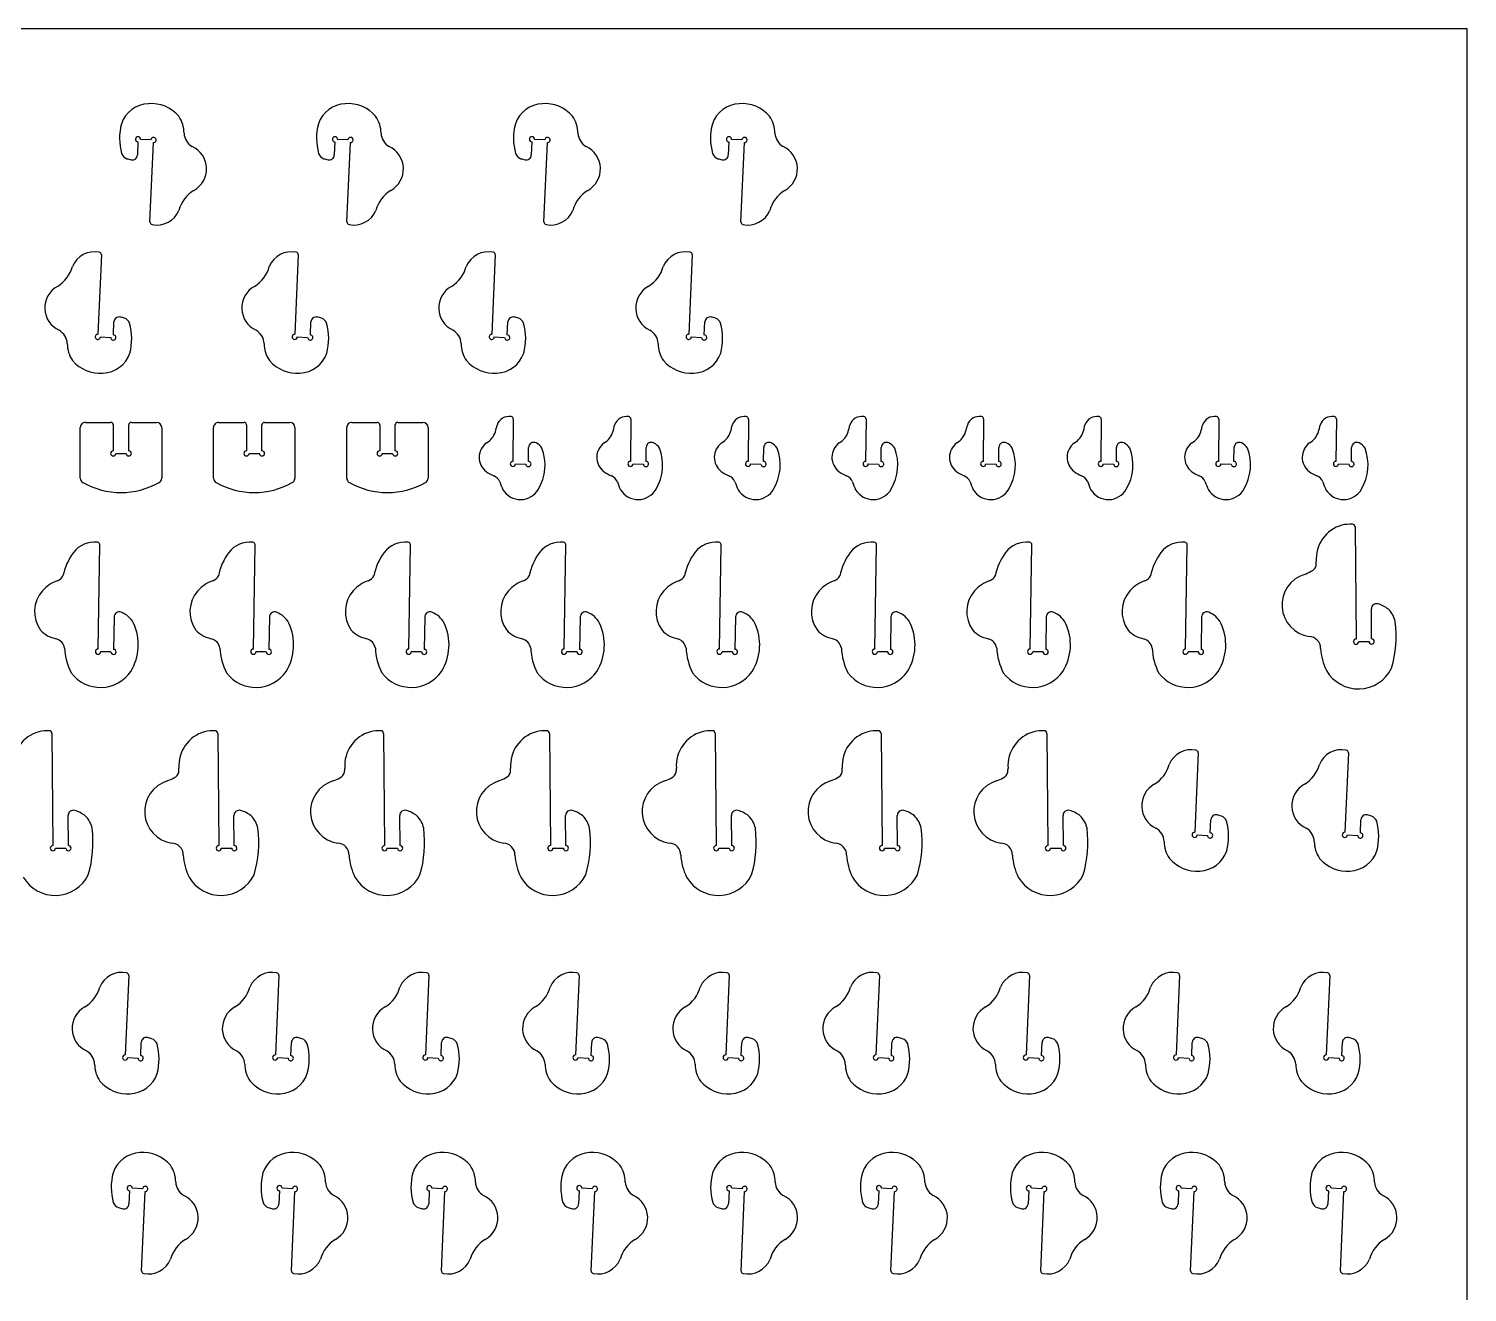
# Model space of a CAD drawing. Extents: x 0 to 14, y 0 to 10.
# Drawn here: x 8.45 to 14, y 5.14 to 10.02 of the extents above; entities that cross this region are included whole.
import ezdxf

# ---------------------------------------------------------------- set-up
doc = ezdxf.new("R2010")
doc.units = 0
doc.layers.add('WHITE', color=7, linetype='CONTINUOUS')

msp = doc.modelspace()

# ---------------------------------------------------------------- linework, layer by layer
at = {"layer": 'WHITE', "linetype": 'CONTINUOUS'}
for p, q in [((14.001084, 10.016726), (0.001084, 10.016726)), ((14.001084, 0.00004), (14.001084, 10.016726)), ((8.866637, 9.580117), (8.864425, 9.529524)), ((8.917026, 9.587923), (8.877064, 9.589671)), ((8.913177, 9.270933), (8.92658, 9.577496)), ((9.627442, 9.580117), (9.625231, 9.529524)), ((9.677832, 9.587923), (9.63787, 9.589671)), ((9.673982, 9.270933), (9.687385, 9.577496)), ((10.388248, 9.580117), (10.386036, 9.529524)), ((10.438637, 9.587923), (10.398675, 9.589671)), ((10.434788, 9.270933), (10.448191, 9.577496)), ((11.149053, 9.580117), (11.146842, 9.529524)), ((11.199443, 9.587923), (11.159481, 9.589671)), ((11.195593, 9.270933), (11.208996, 9.577496)), ((8.725337, 9.143697), (8.711934, 8.837134)), ((9.486143, 9.143697), (9.47274, 8.837134)), ((10.246948, 9.143697), (10.233545, 8.837134)), ((11.007754, 9.143697), (10.994351, 8.837134)), ((8.771877, 8.834513), (8.774089, 8.885106)), ((9.532683, 8.834513), (9.534895, 8.885106)), ((10.293488, 8.834513), (10.2957, 8.885106)), ((11.054294, 8.834513), (11.056506, 8.885106)), ((8.721488, 8.826707), (8.76145, 8.82496)), ((9.482294, 8.826707), (9.522255, 8.82496)), ((10.243099, 8.826707), (10.283061, 8.82496)), ((11.003905, 8.826707), (11.043866, 8.82496)), ((10.316607, 8.509238), (10.315079, 8.346533)), ((10.770755, 8.509238), (10.769227, 8.346533)), ((11.224903, 8.509238), (11.223375, 8.346533)), ((11.67905, 8.509238), (11.677522, 8.346533)), ((12.133198, 8.509238), (12.13167, 8.346533)), ((12.587346, 8.509238), (12.585818, 8.346533)), ((13.041493, 8.509238), (13.039965, 8.346533)), ((13.495641, 8.509238), (13.494113, 8.346533)), ((8.643955, 8.282057), (8.64392, 8.476981)), ((8.663925, 8.496985), (8.761222, 8.49696)), ((8.77122, 8.48696), (8.77122, 8.387255)), ((8.831219, 8.387255), (8.831219, 8.487023)), ((8.841219, 8.497023), (8.938514, 8.497023)), ((8.958514, 8.477027), (8.958549, 8.282062)), ((9.158548, 8.282057), (9.158513, 8.476981)), ((9.178518, 8.496985), (9.275815, 8.49696)), ((9.285813, 8.48696), (9.285813, 8.387255)), ((9.345812, 8.387255), (9.345812, 8.487023)), ((9.355812, 8.497023), (9.453107, 8.497023)), ((9.473107, 8.477027), (9.473142, 8.282062)), ((9.673141, 8.282057), (9.673106, 8.476981)), ((9.693111, 8.496985), (9.790408, 8.49696)), ((9.800406, 8.48696), (9.800406, 8.387255)), ((9.860405, 8.387255), (9.860405, 8.487023)), ((9.870405, 8.497023), (9.9677, 8.497023)), ((9.9877, 8.477027), (9.987735, 8.282062)), ((10.375077, 8.34597), (10.375584, 8.399987)), ((10.829224, 8.34597), (10.829732, 8.399987)), ((11.283372, 8.34597), (11.283879, 8.399987)), ((11.73752, 8.34597), (11.738027, 8.399987)), ((12.191667, 8.34597), (12.192175, 8.399987)), ((12.645815, 8.34597), (12.646322, 8.399987)), ((13.099963, 8.34597), (13.10047, 8.399987)), ((13.55411, 8.34597), (13.554618, 8.399987)), ((8.78122, 8.377255), (8.821219, 8.377255)), ((9.295813, 8.377255), (9.335812, 8.377255)), ((9.810406, 8.377255), (9.850405, 8.377255)), ((10.324985, 8.33644), (10.364983, 8.336064)), ((10.779133, 8.33644), (10.819131, 8.336064)), ((11.23328, 8.33644), (11.273279, 8.336064)), ((11.687428, 8.33644), (11.727426, 8.336064)), ((12.141576, 8.33644), (12.181574, 8.336064)), ((12.595723, 8.33644), (12.635722, 8.336064)), ((13.049871, 8.33644), (13.089869, 8.336064)), ((13.504019, 8.33644), (13.544017, 8.336064)), ((13.567829, 8.094048), (13.571735, 7.660383)), ((8.712644, 7.621647), (8.719171, 8.024117)), ((9.312695, 7.621647), (9.319223, 8.024117)), ((9.912747, 7.621647), (9.919275, 8.024117)), ((10.512798, 7.621647), (10.519326, 8.024117)), ((11.11285, 7.621647), (11.119378, 8.024117)), ((11.712901, 7.621647), (11.719429, 8.024117)), ((12.312953, 7.621647), (12.319481, 8.024117)), ((12.913005, 7.621647), (12.919532, 8.024117)), ((8.774664, 7.745736), (8.772636, 7.620674)), ((9.374716, 7.745736), (9.372687, 7.620674)), ((9.974767, 7.745736), (9.972739, 7.620674)), ((10.574819, 7.745736), (10.57279, 7.620674)), ((11.17487, 7.745736), (11.172842, 7.620674)), ((11.774922, 7.745736), (11.772894, 7.620674)), ((12.374974, 7.745736), (12.372945, 7.620674)), ((12.975025, 7.745736), (12.972997, 7.620674)), ((13.631733, 7.660924), (13.630689, 7.776838)), ((13.581825, 7.650474), (13.621823, 7.650834)), ((8.762475, 7.610837), (8.72248, 7.611486)), ((9.362526, 7.610837), (9.322532, 7.611486)), ((9.962578, 7.610837), (9.922583, 7.611486)), ((10.56263, 7.610837), (10.522635, 7.611486)), ((11.162681, 7.610837), (11.122686, 7.611486)), ((11.762733, 7.610837), (11.722738, 7.611486)), ((12.362784, 7.610837), (12.32279, 7.611486)), ((12.962836, 7.610837), (12.922841, 7.611486)), ((8.534314, 7.296337), (8.538221, 6.862673)), ((9.174814, 7.296337), (9.17872, 6.862673)), ((9.815313, 7.296337), (9.819219, 6.862673)), ((10.455812, 7.296337), (10.459718, 6.862673)), ((11.096311, 7.296337), (11.100217, 6.862673)), ((11.73681, 7.296337), (11.740716, 6.862673)), ((12.377309, 7.296337), (12.381215, 6.862673)), ((12.962015, 7.221176), (12.948612, 6.914613)), ((13.541904, 7.221176), (13.528501, 6.914613)), ((8.598219, 6.863213), (8.597174, 6.979127)), ((9.238718, 6.863213), (9.237673, 6.979127)), ((9.879217, 6.863213), (9.878172, 6.979127)), ((10.519716, 6.863213), (10.518671, 6.979127)), ((11.160215, 6.863213), (11.159171, 6.979127)), ((11.800714, 6.863213), (11.79967, 6.979127)), ((12.441213, 6.863213), (12.440169, 6.979127)), ((13.008555, 6.911992), (13.010767, 6.962585)), ((13.588444, 6.911992), (13.590655, 6.962585)), ((12.958166, 6.904185), (12.998128, 6.902438)), ((13.538054, 6.904185), (13.578016, 6.902438)), ((8.548311, 6.852763), (8.588309, 6.853124)), ((9.18881, 6.852763), (9.228808, 6.853124)), ((9.829309, 6.852763), (9.869307, 6.853124)), ((10.469808, 6.852763), (10.509806, 6.853124)), ((11.110307, 6.852763), (11.150305, 6.853124)), ((11.750806, 6.852763), (11.790804, 6.853124)), ((12.391305, 6.852763), (12.431303, 6.853124)), ((8.83099, 6.36141), (8.817587, 6.054847)), ((9.410879, 6.36141), (9.397476, 6.054847)), ((9.990767, 6.36141), (9.977364, 6.054847)), ((10.570655, 6.36141), (10.557253, 6.054847)), ((11.150544, 6.36141), (11.137141, 6.054847)), ((11.730432, 6.36141), (11.717029, 6.054847)), ((12.310321, 6.36141), (12.296918, 6.054847)), ((12.890209, 6.36141), (12.876806, 6.054847)), ((13.470097, 6.36141), (13.456695, 6.054847)), ((8.87753, 6.052226), (8.879742, 6.102819)), ((9.457419, 6.052226), (9.459631, 6.102819)), ((10.037307, 6.052226), (10.039519, 6.102819)), ((10.617195, 6.052226), (10.619407, 6.102819)), ((11.197084, 6.052226), (11.199296, 6.102819)), ((11.776972, 6.052226), (11.779184, 6.102819)), ((12.356861, 6.052226), (12.359073, 6.102819)), ((12.936749, 6.052226), (12.938961, 6.102819)), ((13.516637, 6.052226), (13.518849, 6.102819)), ((8.827141, 6.044419), (8.867103, 6.042672)), ((9.40703, 6.044419), (9.446991, 6.042672)), ((9.986918, 6.044419), (10.02688, 6.042672)), ((10.566806, 6.044419), (10.606768, 6.042672)), ((11.146695, 6.044419), (11.186657, 6.042672)), ((11.726583, 6.044419), (11.766545, 6.042672)), ((12.306472, 6.044419), (12.346433, 6.042672)), ((12.88636, 6.044419), (12.926322, 6.042672)), ((13.466248, 6.044419), (13.50621, 6.042672)), ((8.834403, 5.530085), (8.832191, 5.479492)), ((8.884792, 5.537891), (8.84483, 5.539639)), ((8.880943, 5.220901), (8.894346, 5.527464)), ((9.41323, 5.530085), (9.411019, 5.479492)), ((9.46362, 5.537891), (9.423658, 5.539639)), ((9.45977, 5.220901), (9.473173, 5.527464)), ((9.992058, 5.530085), (9.989846, 5.479492)), ((10.042447, 5.537891), (10.002485, 5.539639)), ((10.038598, 5.220901), (10.052001, 5.527464)), ((10.570886, 5.530085), (10.568674, 5.479492)), ((10.621275, 5.537891), (10.581313, 5.539639)), ((10.617426, 5.220901), (10.630828, 5.527464)), ((11.149713, 5.530085), (11.147501, 5.479492)), ((11.200102, 5.537891), (11.160141, 5.539639)), ((11.196253, 5.220901), (11.209656, 5.527464)), ((11.728541, 5.530085), (11.726329, 5.479492)), ((11.77893, 5.537891), (11.738968, 5.539639)), ((11.775081, 5.220901), (11.788484, 5.527464)), ((12.307368, 5.530085), (12.305157, 5.479492)), ((12.357758, 5.537891), (12.317796, 5.539639)), ((12.353909, 5.220901), (12.367311, 5.527464)), ((12.886196, 5.530085), (12.883984, 5.479492)), ((12.936585, 5.537891), (12.896623, 5.539639)), ((12.932736, 5.220901), (12.946139, 5.527464)), ((13.465024, 5.530085), (13.462812, 5.479492)), ((13.515413, 5.537891), (13.475451, 5.539639)), ((13.511564, 5.220901), (13.524966, 5.527464))]:
    msp.add_line(p, q, dxfattribs=at)
for centre, radius, start, end in [((8.911612, 9.612813), 0.114728, 92.352707, 161.106639), ((8.91782, 9.587602), 0.140268, 40.725693, 94.463864), ((9.672418, 9.612813), 0.114728, 92.352707, 161.106639), ((9.678625, 9.587602), 0.140268, 40.725693, 94.463864), ((10.433223, 9.612813), 0.114728, 92.352707, 161.106639), ((10.439431, 9.587602), 0.140268, 40.725693, 94.463864), ((11.194029, 9.612813), 0.114728, 92.352707, 161.106639), ((11.200236, 9.587602), 0.140268, 40.725693, 94.463864), ((8.931655, 9.613937), 0.11313, -0.402575, 35.181139), ((9.692461, 9.613937), 0.11313, -0.402575, 35.181139), ((10.453266, 9.613937), 0.11313, -0.402575, 35.181139), ((11.214072, 9.613937), 0.11313, -0.402575, 35.181139), ((9.014794, 9.593833), 0.219043, 165.152211, 195.550826), ((9.107187, 9.61651), 0.062495, -176.910366, -119.463333), ((9.7756, 9.593833), 0.219043, 165.152211, 195.550826), ((9.867992, 9.61651), 0.062495, -176.910366, -119.463333), ((10.536405, 9.593833), 0.219043, 165.152211, 195.550826), ((10.628798, 9.61651), 0.062495, -176.910366, -119.463333), ((11.297211, 9.593833), 0.219043, 165.152211, 195.550826), ((11.389603, 9.61651), 0.062495, -176.910366, -119.463333), ((8.867074, 9.590107), 0.01, -2.503333, 267.496661), ((8.927016, 9.587487), 0.01, -92.503338, 177.496667), ((9.036089, 9.475689), 0.095369, -60.592735, 64.964387), ((9.627879, 9.590107), 0.01, -2.503333, 267.496667), ((9.687822, 9.587487), 0.01, -92.503333, 177.496667), ((9.796895, 9.475689), 0.095369, -60.592735, 64.964387), ((10.388685, 9.590107), 0.01, -2.503333, 267.496661), ((10.448627, 9.587487), 0.01, -92.503338, 177.496667), ((10.5577, 9.475689), 0.095369, -60.592735, 64.964387), ((11.14949, 9.590107), 0.01, -2.503333, 267.496667), ((11.209433, 9.587487), 0.01, -92.503333, 177.496667), ((11.318506, 9.475689), 0.095369, -60.592735, 64.964387), ((8.835762, 9.547111), 0.034169, -159.435991, -110.797183), ((8.877109, 9.686521), 0.179504, -107.333107, -101.817136), ((8.844444, 9.530397), 0.02, -101.817136, -2.503339), ((9.596567, 9.547111), 0.034169, -159.435991, -110.797183), ((9.637914, 9.686521), 0.179504, -107.333107, -101.817136), ((9.60525, 9.530397), 0.02, -101.817136, -2.503339), ((10.357373, 9.547111), 0.034169, -159.435991, -110.797183), ((10.39872, 9.686521), 0.179504, -107.333107, -101.817136), ((10.366055, 9.530397), 0.02, -101.817136, -2.503339), ((11.118178, 9.547111), 0.034169, -159.435991, -110.797183), ((11.159525, 9.686521), 0.179504, -107.333107, -101.817136), ((11.126861, 9.530397), 0.02, -101.817136, -2.503339), ((9.149989, 9.28214), 0.129236, 121.26462, 165.053716), ((9.910795, 9.28214), 0.129236, 121.26462, 165.053716), ((10.6716, 9.28214), 0.129236, 121.26462, 165.053716), ((11.432406, 9.28214), 0.129236, 121.26462, 165.053716), ((8.939218, 9.35248), 0.09354, -101.076986, -23.306216), ((9.700023, 9.35248), 0.09354, -101.076986, -23.306216), ((10.460829, 9.35248), 0.09354, -101.076986, -23.306216), ((11.221634, 9.35248), 0.09354, -101.076986, -23.306216), ((8.923167, 9.270496), 0.01, 177.496661, 258.923014), ((9.683973, 9.270496), 0.01, 177.496661, 258.923014), ((10.444778, 9.270496), 0.01, 177.496661, 258.923014), ((11.205584, 9.270496), 0.01, 177.496661, 258.923014), ((8.699296, 9.06215), 0.09354, 78.923014, 156.693784), ((8.715347, 9.144134), 0.01, -2.503339, 78.923014), ((9.460102, 9.06215), 0.09354, 78.923014, 156.693784), ((9.476152, 9.144134), 0.01, -2.503339, 78.923014), ((10.220907, 9.06215), 0.09354, 78.923014, 156.693784), ((10.236958, 9.144134), 0.01, -2.503339, 78.923014), ((10.981713, 9.06215), 0.09354, 78.923014, 156.693784), ((10.997763, 9.144134), 0.01, -2.503339, 78.923014), ((8.488525, 9.132491), 0.129236, -58.73538, -14.946284), ((9.24933, 9.132491), 0.129236, -58.73538, -14.946284), ((10.010136, 9.132491), 0.129236, -58.73538, -14.946284), ((10.770941, 9.132491), 0.129236, -58.73538, -14.946284), ((8.602425, 8.938941), 0.095369, 119.407265, 244.964387), ((9.36323, 8.938941), 0.095369, 119.407265, 244.964387), ((10.124036, 8.938941), 0.095369, 119.407265, 244.964387), ((10.884841, 8.938941), 0.095369, 119.407265, 244.964387), ((8.79407, 8.884233), 0.02, 78.182864, 177.496661), ((8.761405, 8.72811), 0.179504, 72.666893, 78.182864), ((8.802752, 8.867519), 0.034169, 20.564009, 69.202817), ((9.554876, 8.884233), 0.02, 78.182864, 177.496661), ((9.522211, 8.72811), 0.179504, 72.666893, 78.182864), ((9.563558, 8.867519), 0.034169, 20.564009, 69.202817), ((10.315681, 8.884233), 0.02, 78.182864, 177.496661), ((10.283016, 8.72811), 0.179504, 72.666893, 78.182864), ((10.324363, 8.867519), 0.034169, 20.564009, 69.202817), ((11.076486, 8.884233), 0.02, 78.182864, 177.496661), ((11.043822, 8.72811), 0.179504, 72.666893, 78.182864), ((11.085169, 8.867519), 0.034169, 20.564009, 69.202817), ((8.531327, 8.79812), 0.062495, 3.089634, 60.536667), ((8.711498, 8.827144), 0.01, 87.496661, 357.496662), ((8.77144, 8.824523), 0.01, 177.496662, 447.496662), ((8.62372, 8.820797), 0.219043, -14.847789, 15.550826), ((9.292133, 8.79812), 0.062495, 3.089634, 60.536667), ((9.472303, 8.827144), 0.01, 87.496667, 357.496662), ((9.532246, 8.824523), 0.01, 177.496662, 447.496667), ((9.384525, 8.820797), 0.219043, -14.847789, 15.550826), ((10.052938, 8.79812), 0.062495, 3.089634, 60.536667), ((10.233109, 8.827144), 0.01, 87.496661, 357.496662), ((10.293051, 8.824523), 0.01, 177.496661, 447.496662), ((10.145331, 8.820797), 0.219043, -14.847789, 15.550826), ((10.813744, 8.79812), 0.062495, 3.089634, 60.536667), ((10.993914, 8.827144), 0.01, 87.496661, 357.496662), ((11.053857, 8.824523), 0.01, 177.496662, 447.496662), ((10.906136, 8.820797), 0.219043, -14.847789, 15.550826), ((8.706859, 8.800694), 0.11313, 179.597425, 215.181139), ((9.467665, 8.800694), 0.11313, 179.597425, 215.181139), ((10.22847, 8.800694), 0.11313, 179.597425, 215.181139), ((10.989276, 8.800694), 0.11313, 179.597425, 215.181139), ((8.720695, 8.827028), 0.140268, -139.274307, -85.536136), ((8.726902, 8.801817), 0.114728, -87.647293, -18.893361), ((9.4815, 8.827028), 0.140268, -139.274307, -85.536136), ((9.487707, 8.801817), 0.114728, -87.647293, -18.893361), ((10.242306, 8.827028), 0.140268, -139.274307, -85.536136), ((10.248513, 8.801817), 0.114728, -87.647293, -18.893361), ((11.003111, 8.827028), 0.140268, -139.274307, -85.536136), ((11.009318, 8.801817), 0.114728, -87.647293, -18.893361), ((10.300016, 8.471054), 0.048841, 80.228973, 161.409065), ((10.306608, 8.509332), 0.01, -0.538067, 80.228973), ((10.754164, 8.471054), 0.048841, 80.228973, 161.409065), ((10.760756, 8.509332), 0.01, -0.538067, 80.228973), ((11.208311, 8.471054), 0.048841, 80.228973, 161.409065), ((11.214903, 8.509332), 0.01, -0.538067, 80.228973), ((11.662459, 8.471054), 0.048841, 80.228973, 161.409065), ((11.669051, 8.509332), 0.01, -0.538067, 80.228973), ((12.116607, 8.471054), 0.048841, 80.228973, 161.409065), ((12.123198, 8.509332), 0.01, -0.538067, 80.228973), ((12.570754, 8.471054), 0.048841, 80.228973, 161.409065), ((12.577346, 8.509332), 0.01, -0.538067, 80.228973), ((13.024902, 8.471054), 0.048841, 80.228973, 161.409065), ((13.031494, 8.509332), 0.01, -0.538067, 80.228973), ((13.47905, 8.471054), 0.048841, 80.228973, 161.409065), ((13.485641, 8.509332), 0.01, -0.538067, 80.228973), ((8.66392, 8.476985), 0.02, 89.985223, 180.010373), ((8.76122, 8.48696), 0.01, 0, 89.985223), ((8.841219, 8.487023), 0.01, 90, 180), ((8.938514, 8.477023), 0.02, 0.010376, 89.999997), ((9.178513, 8.476985), 0.02, 89.985223, 180.010373), ((9.275813, 8.48696), 0.01, 0, 89.985223), ((9.355812, 8.487023), 0.01, 90, 180), ((9.453107, 8.477023), 0.02, 0.010376, 89.999997), ((9.693106, 8.476985), 0.02, 89.985223, 180.010373), ((9.790406, 8.48696), 0.01, 0, 89.985223), ((9.870405, 8.487023), 0.01, 90, 180), ((9.9677, 8.477023), 0.02, 0.010376, 89.999997), ((10.175982, 8.482486), 0.074613, -60.352312, -17.348555), ((10.052603, 8.522335), 0.204266, -17.698263, -10.068273), ((10.63013, 8.482486), 0.074613, -60.352312, -17.348555), ((10.506751, 8.522335), 0.204266, -17.698263, -10.068273), ((11.084278, 8.482486), 0.074613, -60.352312, -17.348555), ((10.960898, 8.522335), 0.204266, -17.698263, -10.068273), ((11.538425, 8.482486), 0.074613, -60.352312, -17.348555), ((11.415046, 8.522335), 0.204266, -17.698263, -10.068273), ((11.992573, 8.482486), 0.074613, -60.352312, -17.348555), ((11.869194, 8.522335), 0.204266, -17.698263, -10.068273), ((12.44672, 8.482486), 0.074613, -60.352312, -17.348555), ((12.323341, 8.522335), 0.204266, -17.698263, -10.068273), ((12.900868, 8.482486), 0.074613, -60.352312, -17.348555), ((12.777489, 8.522335), 0.204266, -17.698263, -10.068273), ((13.355016, 8.482486), 0.074613, -60.352312, -17.348555), ((13.231637, 8.522335), 0.204266, -17.698263, -10.068273), ((10.253396, 8.362146), 0.068705, 126.124998, 232.471903), ((10.395583, 8.399799), 0.02, 64.31989, 179.46193), ((10.380228, 8.367865), 0.055434, 32.071512, 64.319891), ((10.257474, 8.332407), 0.181711, -30.753512, 20.92345), ((10.707543, 8.362146), 0.068705, 126.124998, 232.471903), ((10.849731, 8.399799), 0.02, 64.31989, 179.46193), ((10.834376, 8.367865), 0.055434, 32.071512, 64.319891), ((10.711621, 8.332407), 0.181711, -30.753512, 20.92345), ((11.161691, 8.362146), 0.068705, 126.124998, 232.471903), ((11.303878, 8.399799), 0.02, 64.31989, 179.46193), ((11.288524, 8.367865), 0.055434, 32.071512, 64.319891), ((11.165769, 8.332407), 0.181711, -30.753512, 20.92345), ((11.615839, 8.362146), 0.068705, 126.124998, 232.471903), ((11.758026, 8.399799), 0.02, 64.31989, 179.46193), ((11.742671, 8.367865), 0.055434, 32.071512, 64.319891), ((11.619917, 8.332407), 0.181711, -30.753512, 20.92345), ((12.069986, 8.362146), 0.068705, 126.124998, 232.471903), ((12.212174, 8.399799), 0.02, 64.31989, 179.46193), ((12.196819, 8.367865), 0.055434, 32.071512, 64.319891), ((12.074064, 8.332407), 0.181711, -30.753512, 20.92345), ((12.524134, 8.362146), 0.068705, 126.124998, 232.471903), ((12.666321, 8.399799), 0.02, 64.31989, 179.46193), ((12.650966, 8.367865), 0.055434, 32.071512, 64.319891), ((12.528212, 8.332407), 0.181711, -30.753512, 20.92345), ((12.978281, 8.362146), 0.068705, 126.124998, 232.471903), ((13.120469, 8.399799), 0.02, 64.31989, 179.46193), ((13.105114, 8.367865), 0.055434, 32.071512, 64.319891), ((12.982359, 8.332407), 0.181711, -30.753512, 20.92345), ((13.432429, 8.362146), 0.068705, 126.124998, 232.471903), ((13.574617, 8.399799), 0.02, 64.31989, 179.46193), ((13.559262, 8.367865), 0.055434, 32.071512, 64.319891), ((13.436507, 8.332407), 0.181711, -30.753512, 20.92345), ((8.77122, 8.377255), 0.01, 90, 360), ((8.831219, 8.377255), 0.01, 180, 450), ((9.285813, 8.377255), 0.01, 90, 360), ((9.345812, 8.377255), 0.01, 180, 450), ((9.800406, 8.377255), 0.01, 90, 360), ((9.860405, 8.377255), 0.01, 180, 450), ((10.314986, 8.336534), 0.01, 89.461927, 359.461927), ((10.374983, 8.33597), 0.01, 179.461927, 449.461933), ((10.769133, 8.336534), 0.01, 89.461927, 359.461927), ((10.829131, 8.33597), 0.01, 179.461927, 449.461933), ((11.223281, 8.336534), 0.01, 89.461927, 359.461927), ((11.283278, 8.33597), 0.01, 179.461927, 449.461933), ((11.677428, 8.336534), 0.01, 89.461927, 359.461927), ((11.737426, 8.33597), 0.01, 179.461927, 449.461933), ((12.131576, 8.336534), 0.01, 89.461927, 359.461927), ((12.191573, 8.33597), 0.01, 179.461927, 449.461933), ((12.585724, 8.336534), 0.01, 89.461927, 359.461927), ((12.645721, 8.33597), 0.01, 179.461927, 449.461933), ((13.039871, 8.336534), 0.01, 89.461927, 359.461927), ((13.099869, 8.33597), 0.01, 179.461927, 449.461933), ((13.494019, 8.336534), 0.01, 89.461927, 359.461927), ((13.554016, 8.33597), 0.01, 179.461927, 449.461933), ((8.663955, 8.28206), 0.02, -179.989624, -119.378589), ((8.938549, 8.282058), 0.02, -60.622381, 0.010376), ((9.178548, 8.28206), 0.02, -179.989624, -119.378589), ((9.453142, 8.282058), 0.02, -60.622381, 0.010376), ((9.693141, 8.28206), 0.02, -179.989624, -119.378589), ((9.967735, 8.282058), 0.02, -60.622381, 0.010376), ((10.291462, 8.414663), 0.133554, -126.754776, -112.169157), ((10.220263, 8.246324), 0.049267, 26.138897, 65.023047), ((10.745609, 8.414663), 0.133554, -126.754776, -112.169157), ((10.674411, 8.246324), 0.049267, 26.138897, 65.023047), ((11.199757, 8.414663), 0.133554, -126.754776, -112.169157), ((11.128558, 8.246324), 0.049267, 26.138897, 65.023047), ((11.653904, 8.414663), 0.133554, -126.754776, -112.169157), ((11.582706, 8.246324), 0.049267, 26.138897, 65.023047), ((12.108052, 8.414663), 0.133554, -126.754776, -112.169157), ((12.036854, 8.246324), 0.049267, 26.138897, 65.023047), ((12.5622, 8.414663), 0.133554, -126.754776, -112.169157), ((12.491001, 8.246324), 0.049267, 26.138897, 65.023047), ((13.016347, 8.414663), 0.133554, -126.754776, -112.169157), ((12.945149, 8.246324), 0.049267, 26.138897, 65.023047), ((13.470495, 8.414663), 0.133554, -126.754776, -112.169157), ((13.399297, 8.246324), 0.049267, 26.138897, 65.023047), ((8.801254, 8.52594), 0.299872, -119.378589, -60.622383), ((9.315847, 8.52594), 0.299872, -119.378589, -60.622383), ((9.83044, 8.52594), 0.299872, -119.378589, -60.622383), ((10.575375, 8.36832), 0.326661, -162.120122, -156.25985), ((10.344205, 8.27856), 0.079665, -148.394567, -29.368796), ((11.029523, 8.36832), 0.326661, -162.120122, -156.25985), ((10.798352, 8.27856), 0.079665, -148.394567, -29.368796), ((11.48367, 8.36832), 0.326661, -162.120122, -156.25985), ((11.2525, 8.27856), 0.079665, -148.394567, -29.368796), ((11.937818, 8.36832), 0.326661, -162.120122, -156.25985), ((11.706648, 8.27856), 0.079665, -148.394567, -29.368796), ((12.391966, 8.36832), 0.326661, -162.120122, -156.25985), ((12.160795, 8.27856), 0.079665, -148.394567, -29.368796), ((12.846113, 8.36832), 0.326661, -162.120122, -156.25985), ((12.614943, 8.27856), 0.079665, -148.394567, -29.368796), ((13.300261, 8.36832), 0.326661, -162.120122, -156.25985), ((13.069091, 8.27856), 0.079665, -148.394567, -29.368796), ((13.754409, 8.36832), 0.326661, -162.120122, -156.25985), ((13.523238, 8.27856), 0.079665, -148.394567, -29.368796), ((13.553892, 7.969076), 0.136146, 105.589625, 184.103098), ((13.553176, 7.933321), 0.170704, 88.340622, 102.130853), ((13.557829, 8.093958), 0.01, 0.516122, 88.340631), ((8.699743, 7.92998), 0.10477, 84.289496, 141.666545), ((8.709173, 8.02428), 0.01, -0.929218, 84.289494), ((9.299794, 7.92998), 0.10477, 84.289496, 141.666545), ((9.309224, 8.02428), 0.01, -0.929218, 84.289494), ((9.899846, 7.92998), 0.10477, 84.289496, 141.666545), ((9.909276, 8.02428), 0.01, -0.929218, 84.289494), ((10.499898, 7.92998), 0.10477, 84.289496, 141.666545), ((10.509327, 8.02428), 0.01, -0.929218, 84.289494), ((11.099949, 7.92998), 0.10477, 84.289496, 141.666545), ((11.109379, 8.02428), 0.01, -0.929218, 84.289494), ((11.700001, 7.92998), 0.10477, 84.289496, 141.666545), ((11.709431, 8.02428), 0.01, -0.929218, 84.289494), ((12.300052, 7.92998), 0.10477, 84.289496, 141.666545), ((12.309482, 8.02428), 0.01, -0.929218, 84.289494), ((12.900104, 7.92998), 0.10477, 84.289496, 141.666545), ((12.909534, 8.02428), 0.01, -0.929218, 84.289494), ((8.808486, 7.855916), 0.236192, 143.935295, 168.28041), ((9.408538, 7.855916), 0.236192, 143.935295, 168.28041), ((10.00859, 7.855916), 0.236192, 143.935295, 168.28041), ((10.608641, 7.855916), 0.236192, 143.935295, 168.28041), ((11.208693, 7.855916), 0.236192, 143.935295, 168.28041), ((11.808744, 7.855916), 0.236192, 143.935295, 168.28041), ((12.408796, 7.855916), 0.236192, 143.935295, 168.28041), ((13.008847, 7.855916), 0.236192, 143.935295, 168.28041), ((13.033884, 7.970272), 0.384366, -3.864847, -1.630574), ((8.544572, 7.920377), 0.036572, -71.844907, -26.792256), ((9.144624, 7.920377), 0.036572, -71.844907, -26.792256), ((9.744675, 7.920377), 0.036572, -71.844907, -26.792256), ((10.344727, 7.920377), 0.036572, -71.844907, -26.792256), ((10.944779, 7.920377), 0.036572, -71.844907, -26.792256), ((11.54483, 7.920377), 0.036572, -71.844907, -26.792256), ((12.144882, 7.920377), 0.036572, -71.844907, -26.792256), ((12.744933, 7.920377), 0.036572, -71.844907, -26.792256), ((13.409205, 7.792212), 0.123493, 107.348412, 261.338172), ((13.319821, 8.056559), 0.155617, -70.259587, -59.459922), ((13.388085, 7.950417), 0.02991, -68.809916, -11.675477), ((8.588963, 7.766546), 0.121347, 138.604429, 215.993006), ((8.600509, 7.756293), 0.136788, 109.003245, 138.580512), ((9.189015, 7.766546), 0.121347, 138.604429, 215.993006), ((9.20056, 7.756293), 0.136788, 109.003245, 138.580512), ((9.789067, 7.766546), 0.121347, 138.604429, 215.993006), ((9.800612, 7.756293), 0.136788, 109.003245, 138.580512), ((10.389118, 7.766546), 0.121347, 138.604429, 215.993006), ((10.400664, 7.756293), 0.136788, 109.003245, 138.580512), ((10.98917, 7.766546), 0.121347, 138.604429, 215.993006), ((11.000715, 7.756293), 0.136788, 109.003245, 138.580512), ((11.589221, 7.766546), 0.121347, 138.604429, 215.993006), ((11.600767, 7.756293), 0.136788, 109.003245, 138.580512), ((12.189273, 7.766546), 0.121347, 138.604429, 215.993006), ((12.200818, 7.756293), 0.136788, 109.003245, 138.580512), ((12.789324, 7.766546), 0.121347, 138.604429, 215.993006), ((12.80087, 7.756293), 0.136788, 109.003245, 138.580512), ((13.650688, 7.777018), 0.02, 74.332103, 180.516122), ((13.624818, 7.684783), 0.115794, 51.538666, 74.332106), ((8.794662, 7.745411), 0.02, 68.221488, 179.070782), ((8.767196, 7.676669), 0.094026, 28.796171, 68.221489), ((9.394713, 7.745411), 0.02, 68.221488, 179.070782), ((9.367248, 7.676669), 0.094026, 28.796171, 68.221489), ((9.994765, 7.745411), 0.02, 68.221488, 179.070782), ((9.9673, 7.676669), 0.094026, 28.796171, 68.221489), ((10.594816, 7.745411), 0.02, 68.221488, 179.070782), ((10.567351, 7.676669), 0.094026, 28.796171, 68.221489), ((11.194868, 7.745411), 0.02, 68.221488, 179.070782), ((11.167403, 7.676669), 0.094026, 28.796171, 68.221489), ((11.794919, 7.745411), 0.02, 68.221488, 179.070782), ((11.767454, 7.676669), 0.094026, 28.796171, 68.221489), ((12.394971, 7.745411), 0.02, 68.221488, 179.070782), ((12.367506, 7.676669), 0.094026, 28.796171, 68.221489), ((12.995022, 7.745411), 0.02, 68.221488, 179.070782), ((12.967557, 7.676669), 0.094026, 28.796171, 68.221489), ((13.631946, 7.708579), 0.093185, 11.615947, 45.860755), ((13.277974, 7.673065), 0.448545, -16.271326, 6.950112), ((8.566536, 7.759877), 0.099587, -139.523691, -98.821074), ((8.67072, 7.638478), 0.197397, -31.396654, 25.018855), ((9.166588, 7.759877), 0.099587, -139.523691, -98.821074), ((9.270772, 7.638478), 0.197397, -31.396654, 25.018855), ((9.766639, 7.759877), 0.099587, -139.523691, -98.821074), ((9.870823, 7.638478), 0.197397, -31.396654, 25.018855), ((10.366691, 7.759877), 0.099587, -139.523691, -98.821074), ((10.470875, 7.638478), 0.197397, -31.396654, 25.018855), ((10.966742, 7.759877), 0.099587, -139.523691, -98.821074), ((11.070926, 7.638478), 0.197397, -31.396654, 25.018855), ((11.566794, 7.759877), 0.099587, -139.523691, -98.821074), ((11.670978, 7.638478), 0.197397, -31.396654, 25.018855), ((12.166845, 7.759877), 0.099587, -139.523691, -98.821074), ((12.271029, 7.638478), 0.197397, -31.396654, 25.018855), ((12.766897, 7.759877), 0.099587, -139.523691, -98.821074), ((12.871081, 7.638478), 0.197397, -31.396654, 25.018855), ((13.38886, 7.624245), 0.045915, -0.302835, 87.819903), ((8.537056, 7.616168), 0.047476, 11.357658, 72.585854), ((8.819739, 7.636478), 0.236391, -177.342556, -153.187821), ((8.712481, 7.611648), 0.01, 89.070782, 359.070782), ((8.772474, 7.610675), 0.01, 179.070782, 449.070782), ((9.137108, 7.616168), 0.047476, 11.357658, 72.585854), ((9.419791, 7.636478), 0.236391, -177.342556, -153.187821), ((9.312533, 7.611648), 0.01, 89.070782, 359.070782), ((9.372525, 7.610675), 0.01, 179.070782, 449.070782), ((9.737159, 7.616168), 0.047476, 11.357658, 72.585854), ((10.019842, 7.636478), 0.236391, -177.342556, -153.187821), ((9.912585, 7.611648), 0.01, 89.070782, 359.070782), ((9.972577, 7.610675), 0.01, 179.070782, 449.070782), ((10.337211, 7.616168), 0.047476, 11.357658, 72.585854), ((10.619894, 7.636478), 0.236391, -177.342556, -153.187821), ((10.512636, 7.611648), 0.01, 89.070782, 359.070782), ((10.572628, 7.610675), 0.01, 179.070782, 449.070782), ((10.937262, 7.616168), 0.047476, 11.357658, 72.585854), ((11.219946, 7.636478), 0.236391, -177.342556, -153.187821), ((11.112688, 7.611648), 0.01, 89.070782, 359.070782), ((11.17268, 7.610675), 0.01, 179.070782, 449.070782), ((11.537314, 7.616168), 0.047476, 11.357658, 72.585854), ((11.819997, 7.636478), 0.236391, -177.342556, -153.187821), ((11.712739, 7.611648), 0.01, 89.070782, 359.070782), ((11.772731, 7.610675), 0.01, 179.070782, 449.070782), ((12.137365, 7.616168), 0.047476, 11.357658, 72.585854), ((12.420049, 7.636478), 0.236391, -177.342556, -153.187821), ((12.312791, 7.611648), 0.01, 89.070782, 359.070782), ((12.372783, 7.610675), 0.01, 179.070782, 449.070782), ((12.737417, 7.616168), 0.047476, 11.357658, 72.585854), ((13.0201, 7.636478), 0.236391, -177.342556, -153.187821), ((12.912842, 7.611648), 0.01, 89.070782, 359.070782), ((12.972834, 7.610675), 0.01, 179.070782, 449.070782), ((13.660295, 7.638098), 0.22596, -176.423463, -153.951443), ((13.571825, 7.650384), 0.01, 90.516122, 360.516122), ((13.631823, 7.650924), 0.01, -179.483878, 90.516122), ((8.721899, 7.615851), 0.142113, -142.759627, -34.36032), ((9.321951, 7.615851), 0.142113, -142.759627, -34.36032), ((9.922002, 7.615851), 0.142113, -142.759627, -34.36032), ((10.522054, 7.615851), 0.142113, -142.759627, -34.36032), ((11.122106, 7.615851), 0.142113, -142.759627, -34.36032), ((11.722157, 7.615851), 0.142113, -142.759627, -34.36032), ((12.322209, 7.615851), 0.142113, -142.759627, -34.36032), ((12.92226, 7.615851), 0.142113, -142.759627, -34.36032), ((13.58063, 7.610688), 0.142726, -149.789974, -26.327146), ((8.520377, 7.171366), 0.136146, 105.589625, 184.103098), ((8.519661, 7.135611), 0.170704, 88.340622, 102.130853), ((8.524315, 7.296247), 0.01, 0.516122, 88.340626), ((9.160876, 7.171366), 0.136146, 105.589625, 184.103098), ((9.16016, 7.135611), 0.170704, 88.340622, 102.130853), ((9.164814, 7.296247), 0.01, 0.516122, 88.340626), ((9.801375, 7.171366), 0.136146, 105.589625, 184.103098), ((9.800659, 7.135611), 0.170704, 88.340622, 102.130853), ((9.805313, 7.296247), 0.01, 0.516122, 88.340626), ((10.441874, 7.171366), 0.136146, 105.589625, 184.103098), ((10.441158, 7.135611), 0.170704, 88.340622, 102.130853), ((10.445812, 7.296247), 0.01, 0.516122, 88.340626), ((11.082373, 7.171366), 0.136146, 105.589625, 184.103098), ((11.081657, 7.135611), 0.170704, 88.340622, 102.130853), ((11.086311, 7.296247), 0.01, 0.516122, 88.340626), ((11.722872, 7.171366), 0.136146, 105.589625, 184.103098), ((11.722156, 7.135611), 0.170704, 88.340622, 102.130853), ((11.72681, 7.296247), 0.01, 0.516122, 88.340626), ((12.363371, 7.171366), 0.136146, 105.589625, 184.103098), ((12.362655, 7.135611), 0.170704, 88.340622, 102.130853), ((12.367309, 7.296247), 0.01, 0.516122, 88.340626), ((12.935974, 7.139629), 0.09354, 78.923014, 156.693784), ((12.952025, 7.221612), 0.01, -2.503339, 78.923014), ((13.515863, 7.139629), 0.09354, 78.923014, 156.693784), ((13.531913, 7.221612), 0.01, -2.503339, 78.923014), ((12.725203, 7.209969), 0.129236, -58.73538, -14.946284), ((13.305091, 7.209969), 0.129236, -58.73538, -14.946284), ((9.01619, 6.994501), 0.123493, 107.348412, 261.338172), ((8.926806, 7.258848), 0.155617, -70.259587, -59.459922), ((8.99507, 7.152707), 0.02991, -68.809916, -11.675478), ((8.640869, 7.172561), 0.384366, -3.864847, -1.630574), ((9.656689, 6.994501), 0.123493, 107.348412, 261.338172), ((9.567305, 7.258848), 0.155617, -70.259587, -59.459922), ((9.635569, 7.152707), 0.02991, -68.809916, -11.675478), ((9.281368, 7.172561), 0.384366, -3.864847, -1.630574), ((10.297188, 6.994501), 0.123493, 107.348412, 261.338172), ((10.207804, 7.258848), 0.155617, -70.259587, -59.459922), ((10.276068, 7.152707), 0.02991, -68.809916, -11.675478), ((9.921867, 7.172561), 0.384366, -3.864847, -1.630574), ((10.937687, 6.994501), 0.123493, 107.348412, 261.338172), ((10.848303, 7.258848), 0.155617, -70.259587, -59.459922), ((10.916567, 7.152707), 0.02991, -68.809916, -11.675478), ((10.562366, 7.172561), 0.384366, -3.864847, -1.630574), ((11.578186, 6.994501), 0.123493, 107.348412, 261.338172), ((11.488802, 7.258848), 0.155617, -70.259587, -59.459922), ((11.557066, 7.152707), 0.02991, -68.809916, -11.675478), ((11.202865, 7.172561), 0.384366, -3.864847, -1.630574), ((12.218685, 6.994501), 0.123493, 107.348412, 261.338172), ((12.129301, 7.258848), 0.155617, -70.259587, -59.459922), ((12.197565, 7.152707), 0.02991, -68.809916, -11.675478), ((11.843364, 7.172561), 0.384366, -3.864847, -1.630574), ((12.839103, 7.01642), 0.095369, 119.407265, 244.964387), ((13.418991, 7.01642), 0.095369, 119.407265, 244.964387), ((8.617174, 6.979307), 0.02, 74.332103, 180.516122), ((8.591303, 6.887072), 0.115794, 51.538666, 74.332106), ((8.598431, 6.910868), 0.093185, 11.615947, 45.860755), ((9.257673, 6.979307), 0.02, 74.332103, 180.516122), ((9.231802, 6.887072), 0.115794, 51.538666, 74.332106), ((9.23893, 6.910868), 0.093185, 11.615947, 45.860755), ((9.898172, 6.979307), 0.02, 74.332103, 180.516122), ((9.872301, 6.887072), 0.115794, 51.538666, 74.332106), ((9.879429, 6.910868), 0.093185, 11.615947, 45.860755), ((10.538671, 6.979307), 0.02, 74.332103, 180.516122), ((10.5128, 6.887072), 0.115794, 51.538666, 74.332106), ((10.519928, 6.910868), 0.093185, 11.615947, 45.860755), ((11.17917, 6.979307), 0.02, 74.332103, 180.516122), ((11.153299, 6.887072), 0.115794, 51.538666, 74.332106), ((11.160427, 6.910868), 0.093185, 11.615947, 45.860755), ((11.819669, 6.979307), 0.02, 74.332103, 180.516122), ((11.793798, 6.887072), 0.115794, 51.538666, 74.332106), ((11.800926, 6.910868), 0.093185, 11.615947, 45.860755), ((12.460168, 6.979307), 0.02, 74.332103, 180.516122), ((12.434297, 6.887072), 0.115794, 51.538666, 74.332106), ((12.441425, 6.910868), 0.093185, 11.615947, 45.860755), ((13.030748, 6.961711), 0.02, 78.182864, 177.496661), ((12.998083, 6.805588), 0.179504, 72.666893, 78.182864), ((13.03943, 6.944998), 0.034169, 20.564009, 69.202817), ((12.860398, 6.898276), 0.219043, -14.847789, 15.550826), ((13.610636, 6.961711), 0.02, 78.182864, 177.496661), ((13.577972, 6.805588), 0.179504, 72.666893, 78.182864), ((13.619319, 6.944998), 0.034169, 20.564009, 69.202817), ((13.440286, 6.898276), 0.219043, -14.847789, 15.550826), ((8.244459, 6.875355), 0.448545, -16.271326, 6.950112), ((8.884958, 6.875355), 0.448545, -16.271326, 6.950112), ((9.525457, 6.875355), 0.448545, -16.271326, 6.950112), ((10.165956, 6.875355), 0.448545, -16.271326, 6.950112), ((10.806455, 6.875355), 0.448545, -16.271326, 6.950112), ((11.446954, 6.875355), 0.448545, -16.271326, 6.950112), ((12.087453, 6.875355), 0.448545, -16.271326, 6.950112), ((12.768005, 6.875599), 0.062495, 3.089634, 60.536667), ((12.948176, 6.904622), 0.01, 87.496667, 357.496661), ((13.008118, 6.902001), 0.01, 177.496662, 447.496667), ((13.347894, 6.875599), 0.062495, 3.089634, 60.536667), ((13.528064, 6.904622), 0.01, 87.496667, 357.496661), ((13.588007, 6.902001), 0.01, 177.496662, 447.496667), ((8.538311, 6.852673), 0.01, 90.516122, 360.516122), ((8.598309, 6.853214), 0.01, -179.483878, 90.516122), ((8.995845, 6.826535), 0.045915, -0.302835, 87.819903), ((9.17881, 6.852673), 0.01, 90.516122, 360.516122), ((9.238808, 6.853214), 0.01, -179.483878, 90.516122), ((9.636344, 6.826535), 0.045915, -0.302835, 87.819903), ((9.819309, 6.852673), 0.01, 90.516122, 360.516122), ((9.879307, 6.853214), 0.01, -179.483878, 90.516122), ((10.276843, 6.826535), 0.045915, -0.302835, 87.819903), ((10.459808, 6.852673), 0.01, 90.516122, 360.516122), ((10.519806, 6.853214), 0.01, -179.483878, 90.516122), ((10.917342, 6.826535), 0.045915, -0.302835, 87.819903), ((11.100307, 6.852673), 0.01, 90.516122, 360.516122), ((11.160305, 6.853214), 0.01, -179.483878, 90.516122), ((11.557841, 6.826535), 0.045915, -0.302835, 87.819903), ((11.740806, 6.852673), 0.01, 90.516122, 360.516122), ((11.800804, 6.853214), 0.01, -179.483878, 90.516122), ((12.19834, 6.826535), 0.045915, -0.302835, 87.819903), ((12.381305, 6.852673), 0.01, 90.516122, 360.516122), ((12.441303, 6.853214), 0.01, -179.483878, 90.516122), ((12.943537, 6.878172), 0.11313, 179.597425, 215.181139), ((12.96358, 6.879295), 0.114728, -87.647293, -18.893361), ((13.523425, 6.878172), 0.11313, 179.597425, 215.181139), ((13.543468, 6.879295), 0.114728, -87.647293, -18.893361), ((9.267279, 6.840388), 0.22596, -176.423463, -153.951443), ((9.907778, 6.840388), 0.22596, -176.423463, -153.951443), ((10.548277, 6.840388), 0.22596, -176.423463, -153.951443), ((11.188776, 6.840388), 0.22596, -176.423463, -153.951443), ((11.829275, 6.840388), 0.22596, -176.423463, -153.951443), ((12.469774, 6.840388), 0.22596, -176.423463, -153.951443), ((12.957372, 6.904507), 0.140268, -139.274307, -85.536136), ((13.537261, 6.904507), 0.140268, -139.274307, -85.536136), ((8.547115, 6.812977), 0.142726, -149.789975, -26.327146), ((9.187614, 6.812977), 0.142726, -149.789975, -26.327146), ((9.828114, 6.812977), 0.142726, -149.789975, -26.327146), ((10.468613, 6.812977), 0.142726, -149.789975, -26.327146), ((11.109112, 6.812977), 0.142726, -149.789975, -26.327146), ((11.749611, 6.812977), 0.142726, -149.789975, -26.327146), ((12.39011, 6.812977), 0.142726, -149.789975, -26.327146), ((8.804949, 6.279863), 0.09354, 78.923014, 156.693784), ((8.821, 6.361847), 0.01, -2.503339, 78.923014), ((9.384838, 6.279863), 0.09354, 78.923014, 156.693784), ((9.400888, 6.361847), 0.01, -2.503339, 78.923014), ((9.964726, 6.279863), 0.09354, 78.923014, 156.693784), ((9.980777, 6.361847), 0.01, -2.503339, 78.923014), ((10.544615, 6.279863), 0.09354, 78.923014, 156.693784), ((10.560665, 6.361847), 0.01, -2.503339, 78.923014), ((11.124503, 6.279863), 0.09354, 78.923014, 156.693784), ((11.140553, 6.361847), 0.01, -2.503339, 78.923014), ((11.704391, 6.279863), 0.09354, 78.923014, 156.693784), ((11.720442, 6.361847), 0.01, -2.503339, 78.923014), ((12.28428, 6.279863), 0.09354, 78.923014, 156.693784), ((12.30033, 6.361847), 0.01, -2.503339, 78.923014), ((12.864168, 6.279863), 0.09354, 78.923014, 156.693784), ((12.880219, 6.361847), 0.01, -2.503339, 78.923014), ((13.444057, 6.279863), 0.09354, 78.923014, 156.693784), ((13.460107, 6.361847), 0.01, -2.503339, 78.923014), ((8.594178, 6.350203), 0.129236, -58.73538, -14.946284), ((9.174066, 6.350203), 0.129236, -58.73538, -14.946284), ((9.753955, 6.350203), 0.129236, -58.73538, -14.946284), ((10.333843, 6.350203), 0.129236, -58.73538, -14.946284), ((10.913731, 6.350203), 0.129236, -58.73538, -14.946284), ((11.49362, 6.350203), 0.129236, -58.73538, -14.946284), ((12.073508, 6.350203), 0.129236, -58.73538, -14.946284), ((12.653397, 6.350203), 0.129236, -58.73538, -14.946284), ((13.233285, 6.350203), 0.129236, -58.73538, -14.946284), ((8.708078, 6.156654), 0.095369, 119.407265, 244.964387), ((9.287966, 6.156654), 0.095369, 119.407265, 244.964387), ((9.867855, 6.156654), 0.095369, 119.407265, 244.964387), ((10.447743, 6.156654), 0.095369, 119.407265, 244.964387), ((11.027631, 6.156654), 0.095369, 119.407265, 244.964387), ((11.60752, 6.156654), 0.095369, 119.407265, 244.964387), ((12.187408, 6.156654), 0.095369, 119.407265, 244.964387), ((12.767297, 6.156654), 0.095369, 119.407265, 244.964387), ((13.347185, 6.156654), 0.095369, 119.407265, 244.964387), ((8.899723, 6.101945), 0.02, 78.182864, 177.496661), ((8.867058, 5.945822), 0.179504, 72.666893, 78.182864), ((8.908405, 6.085232), 0.034169, 20.564009, 69.202817), ((9.479611, 6.101945), 0.02, 78.182864, 177.496661), ((9.446947, 5.945822), 0.179504, 72.666893, 78.182864), ((9.488294, 6.085232), 0.034169, 20.564009, 69.202817), ((10.0595, 6.101945), 0.02, 78.182864, 177.496661), ((10.026835, 5.945822), 0.179504, 72.666893, 78.182864), ((10.068182, 6.085232), 0.034169, 20.564009, 69.202817), ((10.639388, 6.101945), 0.02, 78.182864, 177.496661), ((10.606724, 5.945822), 0.179504, 72.666893, 78.182864), ((10.648071, 6.085232), 0.034169, 20.564009, 69.202817), ((11.219277, 6.101945), 0.02, 78.182864, 177.496661), ((11.186612, 5.945822), 0.179504, 72.666893, 78.182864), ((11.227959, 6.085232), 0.034169, 20.564009, 69.202817), ((11.799165, 6.101945), 0.02, 78.182864, 177.496661), ((11.7665, 5.945822), 0.179504, 72.666893, 78.182864), ((11.807847, 6.085232), 0.034169, 20.564009, 69.202817), ((12.379053, 6.101945), 0.02, 78.182864, 177.496661), ((12.346389, 5.945822), 0.179504, 72.666893, 78.182864), ((12.387736, 6.085232), 0.034169, 20.564009, 69.202817), ((12.958942, 6.101945), 0.02, 78.182864, 177.496661), ((12.926277, 5.945822), 0.179504, 72.666893, 78.182864), ((12.967624, 6.085232), 0.034169, 20.564009, 69.202817), ((13.53883, 6.101945), 0.02, 78.182864, 177.496661), ((13.506166, 5.945822), 0.179504, 72.666893, 78.182864), ((13.547513, 6.085232), 0.034169, 20.564009, 69.202817), ((8.63698, 6.015833), 0.062495, 3.089634, 60.536667), ((8.729373, 6.03851), 0.219043, -14.847789, 15.550826), ((9.216869, 6.015833), 0.062495, 3.089634, 60.536667), ((9.309261, 6.03851), 0.219043, -14.847789, 15.550826), ((9.796757, 6.015833), 0.062495, 3.089634, 60.536667), ((9.88915, 6.03851), 0.219043, -14.847789, 15.550826), ((10.376646, 6.015833), 0.062495, 3.089634, 60.536667), ((10.469038, 6.03851), 0.219043, -14.847789, 15.550826), ((10.956534, 6.015833), 0.062495, 3.089634, 60.536667), ((11.048926, 6.03851), 0.219043, -14.847789, 15.550826), ((11.536422, 6.015833), 0.062495, 3.089634, 60.536667), ((11.628815, 6.03851), 0.219043, -14.847789, 15.550826), ((12.116311, 6.015833), 0.062495, 3.089634, 60.536667), ((12.208703, 6.03851), 0.219043, -14.847789, 15.550826), ((12.696199, 6.015833), 0.062495, 3.089634, 60.536667), ((12.788592, 6.03851), 0.219043, -14.847789, 15.550826), ((13.276088, 6.015833), 0.062495, 3.089634, 60.536667), ((13.36848, 6.03851), 0.219043, -14.847789, 15.550826), ((8.812512, 6.018406), 0.11313, 179.597425, 215.181139), ((8.817151, 6.044856), 0.01, 87.496667, 357.496661), ((8.877093, 6.042236), 0.01, 177.496662, 447.496667), ((9.3924, 6.018406), 0.11313, 179.597425, 215.181139), ((9.397039, 6.044856), 0.01, 87.496667, 357.496661), ((9.456982, 6.042236), 0.01, 177.496662, 447.496667), ((9.972289, 6.018406), 0.11313, 179.597425, 215.181139), ((9.976928, 6.044856), 0.01, 87.496667, 357.496661), ((10.03687, 6.042236), 0.01, 177.496662, 447.496667), ((10.552177, 6.018406), 0.11313, 179.597425, 215.181139), ((10.556816, 6.044856), 0.01, 87.496667, 357.496661), ((10.616759, 6.042236), 0.01, 177.496662, 447.496667), ((11.132066, 6.018406), 0.11313, 179.597425, 215.181139), ((11.136704, 6.044856), 0.01, 87.496667, 357.496661), ((11.196647, 6.042236), 0.01, 177.496662, 447.496667), ((11.711954, 6.018406), 0.11313, 179.597425, 215.181139), ((11.716593, 6.044856), 0.01, 87.496667, 357.496661), ((11.776535, 6.042236), 0.01, 177.496662, 447.496667), ((12.291842, 6.018406), 0.11313, 179.597425, 215.181139), ((12.296481, 6.044856), 0.01, 87.496667, 357.496661), ((12.356424, 6.042236), 0.01, 177.496662, 447.496667), ((12.871731, 6.018406), 0.11313, 179.597425, 215.181139), ((12.87637, 6.044856), 0.01, 87.496667, 357.496661), ((12.936312, 6.042236), 0.01, 177.496662, 447.496667), ((13.451619, 6.018406), 0.11313, 179.597425, 215.181139), ((13.456258, 6.044856), 0.01, 87.496667, 357.496661), ((13.516201, 6.042236), 0.01, 177.496662, 447.496667), ((8.826348, 6.044741), 0.140268, -139.274307, -85.536136), ((8.832555, 6.01953), 0.114728, -87.647293, -18.893361), ((9.406236, 6.044741), 0.140268, -139.274307, -85.536136), ((9.412443, 6.01953), 0.114728, -87.647293, -18.893361), ((9.986124, 6.044741), 0.140268, -139.274307, -85.536136), ((9.992332, 6.01953), 0.114728, -87.647293, -18.893361), ((10.566013, 6.044741), 0.140268, -139.274307, -85.536136), ((10.57222, 6.01953), 0.114728, -87.647293, -18.893361), ((11.145901, 6.044741), 0.140268, -139.274307, -85.536136), ((11.152109, 6.01953), 0.114728, -87.647293, -18.893361), ((11.72579, 6.044741), 0.140268, -139.274307, -85.536136), ((11.731997, 6.01953), 0.114728, -87.647293, -18.893361), ((12.305678, 6.044741), 0.140268, -139.274307, -85.536136), ((12.311885, 6.01953), 0.114728, -87.647293, -18.893361), ((12.885566, 6.044741), 0.140268, -139.274307, -85.536136), ((12.891774, 6.01953), 0.114728, -87.647293, -18.893361), ((13.465455, 6.044741), 0.140268, -139.274307, -85.536136), ((13.471662, 6.01953), 0.114728, -87.647293, -18.893361), ((8.879378, 5.562781), 0.114728, 92.352707, 161.106639), ((8.885586, 5.53757), 0.140268, 40.725693, 94.463864), ((9.458206, 5.562781), 0.114728, 92.352707, 161.106639), ((9.464413, 5.53757), 0.140268, 40.725693, 94.463864), ((10.037033, 5.562781), 0.114728, 92.352707, 161.106639), ((10.043241, 5.53757), 0.140268, 40.725693, 94.463864), ((10.615861, 5.562781), 0.114728, 92.352707, 161.106639), ((10.622068, 5.53757), 0.140268, 40.725693, 94.463864), ((11.194689, 5.562781), 0.114728, 92.352707, 161.106639), ((11.200896, 5.53757), 0.140268, 40.725693, 94.463864), ((11.773516, 5.562781), 0.114728, 92.352707, 161.106639), ((11.779724, 5.53757), 0.140268, 40.725693, 94.463864), ((12.352344, 5.562781), 0.114728, 92.352707, 161.106639), ((12.358551, 5.53757), 0.140268, 40.725693, 94.463864), ((12.931171, 5.562781), 0.114728, 92.352707, 161.106639), ((12.937379, 5.53757), 0.140268, 40.725693, 94.463864), ((13.509999, 5.562781), 0.114728, 92.352707, 161.106639), ((13.516206, 5.53757), 0.140268, 40.725693, 94.463864), ((8.899421, 5.563905), 0.11313, -0.402575, 35.181139), ((9.478249, 5.563905), 0.11313, -0.402575, 35.181139), ((10.057076, 5.563905), 0.11313, -0.402575, 35.181139), ((10.635904, 5.563905), 0.11313, -0.402575, 35.181139), ((11.214731, 5.563905), 0.11313, -0.402575, 35.181139), ((11.793559, 5.563905), 0.11313, -0.402575, 35.181139), ((12.372387, 5.563905), 0.11313, -0.402575, 35.181139), ((12.951214, 5.563905), 0.11313, -0.402575, 35.181139), ((13.530042, 5.563905), 0.11313, -0.402575, 35.181139), ((8.98256, 5.543801), 0.219043, 165.152211, 195.550826), ((9.074953, 5.566478), 0.062495, -176.910366, -119.463333), ((9.561388, 5.543801), 0.219043, 165.152211, 195.550826), ((9.65378, 5.566478), 0.062495, -176.910366, -119.463333), ((10.140216, 5.543801), 0.219043, 165.152211, 195.550826), ((10.232608, 5.566478), 0.062495, -176.910366, -119.463333), ((10.719043, 5.543801), 0.219043, 165.152211, 195.550826), ((10.811436, 5.566478), 0.062495, -176.910366, -119.463333), ((11.297871, 5.543801), 0.219043, 165.152211, 195.550826), ((11.390263, 5.566478), 0.062495, -176.910366, -119.463333), ((11.876698, 5.543801), 0.219043, 165.152211, 195.550826), ((11.969091, 5.566478), 0.062495, -176.910366, -119.463333), ((12.455526, 5.543801), 0.219043, 165.152211, 195.550826), ((12.547918, 5.566478), 0.062495, -176.910366, -119.463333), ((13.034354, 5.543801), 0.219043, 165.152211, 195.550826), ((13.126746, 5.566478), 0.062495, -176.910366, -119.463333), ((13.613181, 5.543801), 0.219043, 165.152211, 195.550826), ((13.705574, 5.566478), 0.062495, -176.910366, -119.463333), ((8.83484, 5.540075), 0.01, -2.503333, 267.496661), ((8.894782, 5.537455), 0.01, -92.503338, 177.496667), ((9.003855, 5.425657), 0.095369, -60.592735, 64.964387), ((9.413667, 5.540075), 0.01, -2.503333, 267.496661), ((9.47361, 5.537455), 0.01, -92.503338, 177.496667), ((9.582683, 5.425657), 0.095369, -60.592735, 64.964387), ((9.992495, 5.540075), 0.01, -2.503333, 267.496661), ((10.052438, 5.537455), 0.01, -92.503338, 177.496667), ((10.16151, 5.425657), 0.095369, -60.592735, 64.964387), ((10.571322, 5.540075), 0.01, -2.503333, 267.496661), ((10.631265, 5.537455), 0.01, -92.503338, 177.496667), ((10.740338, 5.425657), 0.095369, -60.592735, 64.964387), ((11.15015, 5.540075), 0.01, -2.503333, 267.496661), ((11.210093, 5.537455), 0.01, -92.503338, 177.496667), ((11.319166, 5.425657), 0.095369, -60.592735, 64.964387), ((11.728978, 5.540075), 0.01, -2.503333, 267.496661), ((11.78892, 5.537455), 0.01, -92.503338, 177.496667), ((11.897993, 5.425657), 0.095369, -60.592735, 64.964387), ((12.307805, 5.540075), 0.01, -2.503333, 267.496661), ((12.367748, 5.537455), 0.01, -92.503338, 177.496667), ((12.476821, 5.425657), 0.095369, -60.592735, 64.964387), ((12.886633, 5.540075), 0.01, -2.503333, 267.496661), ((12.946576, 5.537455), 0.01, -92.503338, 177.496667), ((13.055648, 5.425657), 0.095369, -60.592735, 64.964387), ((13.46546, 5.540075), 0.01, -2.503333, 267.496661), ((13.525403, 5.537455), 0.01, -92.503338, 177.496667), ((13.634476, 5.425657), 0.095369, -60.592735, 64.964387), ((8.803528, 5.497079), 0.034169, -159.435991, -110.797183), ((8.844875, 5.636489), 0.179504, -107.333107, -101.817136), ((8.81221, 5.480366), 0.02, -101.817136, -2.503339), ((9.382355, 5.497079), 0.034169, -159.435991, -110.797183), ((9.423702, 5.636489), 0.179504, -107.333107, -101.817136), ((9.391038, 5.480366), 0.02, -101.817136, -2.503339), ((9.961183, 5.497079), 0.034169, -159.435991, -110.797183), ((10.00253, 5.636489), 0.179504, -107.333107, -101.817136), ((9.969865, 5.480366), 0.02, -101.817136, -2.503339), ((10.540011, 5.497079), 0.034169, -159.435991, -110.797183), ((10.581357, 5.636489), 0.179504, -107.333107, -101.817136), ((10.548693, 5.480366), 0.02, -101.817136, -2.503339), ((11.118838, 5.497079), 0.034169, -159.435991, -110.797183), ((11.160185, 5.636489), 0.179504, -107.333107, -101.817136), ((11.12752, 5.480366), 0.02, -101.817136, -2.503339), ((11.697666, 5.497079), 0.034169, -159.435991, -110.797183), ((11.739013, 5.636489), 0.179504, -107.333107, -101.817136), ((11.706348, 5.480366), 0.02, -101.817136, -2.503339), ((12.276493, 5.497079), 0.034169, -159.435991, -110.797183), ((12.31784, 5.636489), 0.179504, -107.333107, -101.817136), ((12.285176, 5.480366), 0.02, -101.817136, -2.503339), ((12.855321, 5.497079), 0.034169, -159.435991, -110.797183), ((12.896668, 5.636489), 0.179504, -107.333107, -101.817136), ((12.864003, 5.480366), 0.02, -101.817136, -2.503339), ((13.434149, 5.497079), 0.034169, -159.435991, -110.797183), ((13.475495, 5.636489), 0.179504, -107.333107, -101.817136), ((13.442831, 5.480366), 0.02, -101.817136, -2.503339), ((9.117755, 5.232108), 0.129236, 121.26462, 165.053716), ((9.696583, 5.232108), 0.129236, 121.26462, 165.053716), ((10.27541, 5.232108), 0.129236, 121.26462, 165.053716), ((10.854238, 5.232108), 0.129236, 121.26462, 165.053716), ((11.433066, 5.232108), 0.129236, 121.26462, 165.053716), ((12.011893, 5.232108), 0.129236, 121.26462, 165.053716), ((12.590721, 5.232108), 0.129236, 121.26462, 165.053716), ((13.169549, 5.232108), 0.129236, 121.26462, 165.053716), ((13.748376, 5.232108), 0.129236, 121.26462, 165.053716), ((8.906984, 5.302448), 0.09354, -101.076986, -23.306216), ((9.485811, 5.302448), 0.09354, -101.076986, -23.306216), ((10.064639, 5.302448), 0.09354, -101.076986, -23.306216), ((10.643467, 5.302448), 0.09354, -101.076986, -23.306216), ((11.222294, 5.302448), 0.09354, -101.076986, -23.306216), ((11.801122, 5.302448), 0.09354, -101.076986, -23.306216), ((12.379949, 5.302448), 0.09354, -101.076986, -23.306216), ((12.958777, 5.302448), 0.09354, -101.076986, -23.306216), ((13.537605, 5.302448), 0.09354, -101.076986, -23.306216), ((8.890933, 5.220464), 0.01, 177.496661, 258.923014), ((9.469761, 5.220464), 0.01, 177.496661, 258.923014), ((10.048589, 5.220464), 0.01, 177.496661, 258.923014), ((10.627416, 5.220464), 0.01, 177.496661, 258.923014), ((11.206244, 5.220464), 0.01, 177.496661, 258.923014), ((11.785071, 5.220464), 0.01, 177.496661, 258.923014), ((12.363899, 5.220464), 0.01, 177.496661, 258.923014), ((12.942727, 5.220464), 0.01, 177.496661, 258.923014), ((13.521554, 5.220464), 0.01, 177.496661, 258.923014)]:
    msp.add_arc(centre, radius, start, end, dxfattribs=at)

doc.saveas('drawing.dxf')
